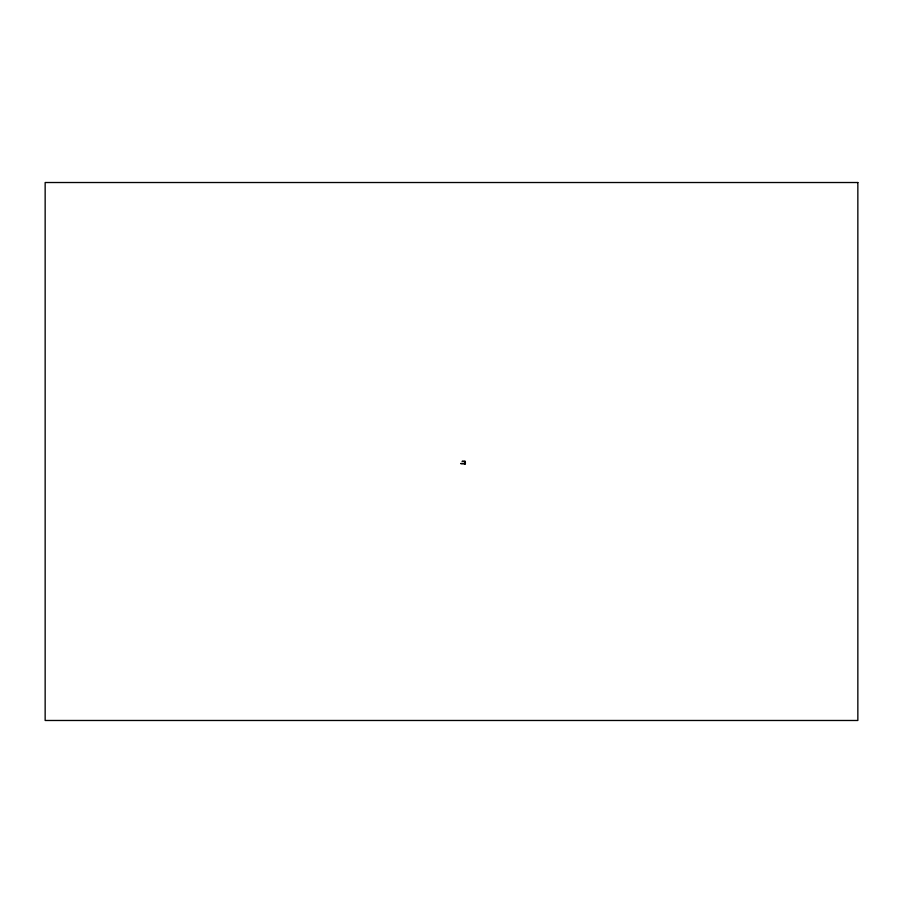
<?xml version="1.0" encoding="UTF-8"?>
<svg xmlns="http://www.w3.org/2000/svg" width="903" height="903" viewBox="0 0 903 903"><rect width="100%" height="100%" fill="white"/><g stroke="black" fill="none" stroke-linecap="round" stroke-linejoin="round"><path stroke-width="1.35" d="M465.135 461.523L462.031 461.343L465.135 461.343L465.237 463.736M465.293 463.555L460.699 463.555L465.384 463.736L465.384 462.641L464.684 462.641L464.74 463.736M465.147 462.821L465.147 463.555M464.955 461.343L464.842 463.736M857.85 182.519L45.15 182.519L45.15 720.481L857.85 720.481L857.85 182.519"/></g></svg>
